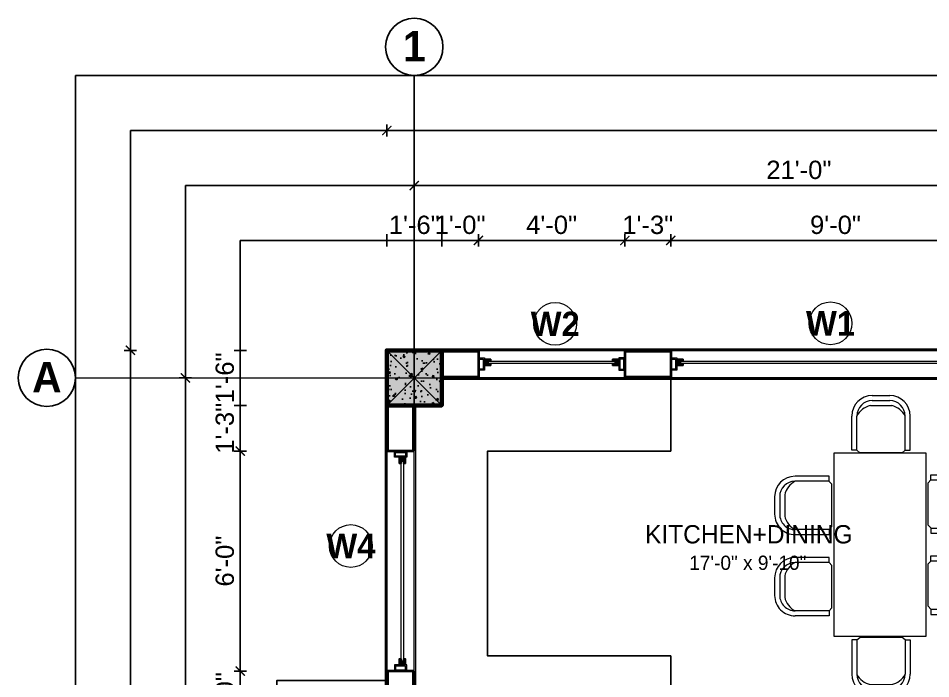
# Model space of a CAD drawing. Header units: feet. Extents: x 109753 to 150441, y 47761 to 75080.
# Drawn here: x 127492 to 127790.9, y 51294.5 to 51510.8 of the extents above; entities that cross this region are included whole.
import ezdxf

# ---------------------------------------------------------------- set-up
doc = ezdxf.new("R2010")
doc.units = ezdxf.units.FT
doc.header["$LTSCALE"] = 50
doc.header["$MEASUREMENT"] = 0
doc.header["$PDMODE"] = 3
doc.header["$PDSIZE"] = -10
doc.linetypes.add('ACAD_ISO04W100', pattern=[30, 24, -3, 0, -3])
doc.linetypes.add('CENTER', pattern=[2, 1.25, -0.25, 0.25, -0.25])
for name, color, linetype, lineweight in [('A-Furniture', 175, 'Continuous', 0), ('CENTRELINE', 146, 'CENTER', 18), ('COLUMN', 16, 'Continuous', 40), ('DIMENSION', 5, 'Continuous', 15), ('TEXT', 181, 'Continuous', 13), ('WALL', 1, 'Continuous', 60), ('WINDOW', 197, 'Continuous', 25)]:
    doc.layers.add(name, color=color, linetype=linetype, lineweight=lineweight)
doc.layers.add('HACTH', color=251, linetype='Continuous')
doc.styles.add('GL_Imperial', font='GOTHIC.TTF', dxfattribs={"height": 8})
doc.styles.add('STYLUS', font='stylu.ttf')
doc.styles.add('TIMES', font='arial.ttf')
doc.dimstyles.new("1-8'", dxfattribs={"dimtxt": 6, "dimasz": 3, "dimexe": 2, "dimexo": 1, "dimgap": 2, "dimtad": 1, "dimdec": 0, "dimzin": 3, "dimdsep": 46, "dimlunit": 4, "dimtxsty": 'TIMES', "dimblk": 'ARCHTICK', "dimcen": 8, "dimdle": 2, "dimclrt": 7, "dimadec": 0, "dimazin": 0, "dimtfac": 1, "dimtdec": 0, "dimtix": 1, "dimtmove": 0, "dimatfit": 3, "dimfxl": 2, "dimfxlon": 1, "dimarcsym": 0})

# ---------------------------------------------------------------- blocks, each defined once
blk = doc.blocks.new('A$Cb5c74cea')
at = {"true_color": 0xffffff, "transparency": 33554687}
h = blk.add_hatch(color=7, dxfattribs=at)
h.dxf.hatch_style = 1
h.paths.add_polyline_path([(-9, -9), (9, -9), (9, 9), (-9, 9)])
at = {"layer": 'HACTH', "transparency": 33554623}
h = blk.add_hatch(dxfattribs=at)
h.set_pattern_fill('AR-CONC', color=256)
h.set_pattern_definition([(50, (-126497.0296, -50480.552), (7.17260183, -0.62752135), [0.75, -8.25]), (355, (-126497.03, -50480.552), (-1.38751334, 7.52192134), [0.6, -6.6]), (100.4514445, (-126496.432, -50480.604), (5.78508847, 6.8943999), [0.63740192, -7.01142112]), (46.1842, (-126497.03, -50478.552), (10.6724133, -1.6551928), [1.125, -12.375]), (96.6356355, (-126496.14, -50478.69), (9.34661946, 9.741186), [0.9561034, -10.5171376]), (351.184164, (-126497.03, -50478.552), (9.34661945, 9.741186), [0.9, -9.9]), (21, (-126496.0296, -50479.052), (5.96907052, -4.0261889), [0.75, -8.25]), (326, (-126496.03, -50479.052), (2.4331533, 7.25150045), [0.6, -6.6]), (71.451445, (-126495.532, -50479.387), (8.40222377, 3.22531153), [0.6374019, -7.01142112]), (37.5, (-126497.0296, -50480.5518), (0.121598553, 3.32893854), [0, -6.52, 0, -6.7, 0, -6.625]), (7.5, (-126497.0296, -50480.5518), (2.63069537, 3.94411712), [0, -3.82, 0, -6.37, 0, -2.525]), (327.5, (-126499.2596, -50480.5518), (5.33822436, -0.225548717), [0, -2.5, 0, -7.8, 0, -10.35]), (317.5, (-126500.2596, -50480.5518), (5.8318617, 1.00104982), [0, -3.25, 0, -5.18, 0, -7.35])])
h.paths.add_polyline_path([(-9, -9), (9, -9), (9, 9), (-9, 9)])
at = {"layer": 'COLUMN'}
blk.add_lwpolyline([(-9, -9), (9, -9), (9, 9), (-9, 9)], close=True, dxfattribs=at)
at = {"layer": 'Defpoints', "color": 18, "true_color": 0x000000}
for p, q in [((-9, -9), (9, 9)), ((-9, 9), (9, -9))]:
    blk.add_line(p, q, dxfattribs=at)
blk = doc.blocks.new('_ArchTick')
at = {"color": 0, "linetype": 'ByBlock', "const_width": 0.15}
blk.add_lwpolyline([(-0.5, -0.5), (0.5, 0.5)], dxfattribs=at)
blk = doc.blocks.new('*D1282')
at = {"layer": 'Defpoints', "color": 0, "transparency": 16777216}
for p in [(127873.72, 51456.02), (127621.72, 51402.02), (127873.72, 51402.02)]:
    blk.add_point(p, dxfattribs=at)
at = {"layer": 'DIMENSION', "color": 0, "lineweight": -2, "transparency": 16777216}
for p, q in [((127619.72, 51456.02), (127875.72, 51456.02)), ((127621.72, 51454.02), (127621.72, 51458.02)), ((127873.72, 51454.02), (127873.72, 51458.02))]:
    blk.add_line(p, q, dxfattribs=at)
at = {"layer": 'DIMENSION', "color": 0, "lineweight": -2, "transparency": 16777216, "xscale": 3, "yscale": 3, "zscale": 3, "rotation": 180}
blk.add_blockref('_ArchTick', (127621.72, 51456.02), dxfattribs=at)
at = {"layer": 'DIMENSION', "color": 0, "lineweight": -2, "transparency": 16777216, "xscale": 3, "yscale": 3, "zscale": 3}
blk.add_blockref('_ArchTick', (127873.72, 51456.02), dxfattribs=at)
at = {"layer": 'DIMENSION', "color": 7, "transparency": 16777216, "insert": (127747.72, 51461.09), "char_height": 6, "attachment_point": 5, "style": 'TIMES'}
blk.add_mtext('21\'-0"', dxfattribs=at)
blk = doc.blocks.new('*D1295')
at = {"layer": 'Defpoints', "color": 0, "transparency": 16777216}
for p in [(127546.72, 51393.02), (127612.72, 51393.02), (127612.72, 51128.91)]:
    blk.add_point(p, dxfattribs=at)
at = {"layer": 'DIMENSION', "color": 0, "lineweight": -2, "transparency": 16777216}
for p, q in [((127548.72, 51393.02), (127544.72, 51393.02)), ((127546.72, 51126.91), (127546.72, 51395.02)), ((127548.72, 51128.91), (127544.72, 51128.91))]:
    blk.add_line(p, q, dxfattribs=at)
at = {"layer": 'DIMENSION', "color": 0, "lineweight": -2, "transparency": 16777216, "xscale": 3, "yscale": 3, "zscale": 3}
for p, rotation in [((127546.72, 51393.02), 90), ((127546.72, 51128.91), 270)]:
    blk.add_blockref('_ArchTick', p, dxfattribs=dict(at, rotation=rotation))
at = {"layer": 'DIMENSION', "color": 7, "transparency": 16777216, "insert": (127541.66, 51260.97), "char_height": 6, "attachment_point": 5, "rotation": 90, "style": 'TIMES'}
blk.add_mtext('22\'-0"', dxfattribs=at)
blk = doc.blocks.new('*D1296')
at = {"layer": 'Defpoints', "color": 0, "transparency": 16777216}
for p in [(128353.72, 51474.02), (127612.72, 51402.02), (128353.72, 51402.02)]:
    blk.add_point(p, dxfattribs=at)
at = {"layer": 'DIMENSION', "color": 0, "lineweight": -2, "transparency": 16777216}
for p, q in [((127610.72, 51474.02), (128355.72, 51474.02)), ((127612.72, 51472.02), (127612.72, 51476.02)), ((128353.72, 51472.02), (128353.72, 51476.02))]:
    blk.add_line(p, q, dxfattribs=at)
at = {"layer": 'DIMENSION', "color": 0, "lineweight": -2, "transparency": 16777216, "xscale": 3, "yscale": 3, "zscale": 3, "rotation": 180}
blk.add_blockref('_ArchTick', (127612.72, 51474.02), dxfattribs=at)
at = {"layer": 'DIMENSION', "color": 0, "lineweight": -2, "transparency": 16777216, "xscale": 3, "yscale": 3, "zscale": 3}
blk.add_blockref('_ArchTick', (128353.72, 51474.02), dxfattribs=at)
at = {"layer": 'DIMENSION', "color": 7, "transparency": 16777216, "insert": (127983.22, 51479.09), "char_height": 6, "attachment_point": 5, "style": 'TIMES'}
blk.add_mtext('61\'-9"', dxfattribs=at)
blk = doc.blocks.new('*D1299')
at = {"layer": 'Defpoints', "color": 0, "transparency": 16777216}
for p in [(127528.72, 51402.02), (127612.72, 51402.02), (127612.72, 50471.55)]:
    blk.add_point(p, dxfattribs=at)
at = {"layer": 'DIMENSION', "color": 0, "lineweight": -2, "transparency": 16777216}
for p, q in [((127530.72, 51402.02), (127526.72, 51402.02)), ((127528.72, 50469.55), (127528.72, 51404.02)), ((127530.72, 50471.55), (127526.72, 50471.55))]:
    blk.add_line(p, q, dxfattribs=at)
at = {"layer": 'DIMENSION', "color": 0, "lineweight": -2, "transparency": 16777216, "xscale": 3, "yscale": 3, "zscale": 3}
for p, rotation in [((127528.72, 51402.02), 90), ((127528.72, 50471.55), 270)]:
    blk.add_blockref('_ArchTick', p, dxfattribs=dict(at, rotation=rotation))
at = {"layer": 'DIMENSION', "color": 7, "transparency": 16777216, "insert": (127523.66, 50936.79), "char_height": 6, "attachment_point": 5, "rotation": 90, "style": 'TIMES'}
blk.add_mtext('77\'-6"', dxfattribs=at)
blk = doc.blocks.new('WIN 4 FRAME')
at = {"true_color": 0x939598}
h = blk.add_hatch(color=252, dxfattribs=at)
h.dxf.hatch_style = 1
h.paths.add_polyline_path([(0, 4.05), (0, 0), (2.02, 0), (2.02, 2.02), (2.02, 2.02), (2.02, 4.05)])
h.paths.add_polyline_path([(1.62, 0.4), (0.4, 0.4), (0.4, 3.64), (1.62, 3.64)], flags=16)
at = {"lineweight": 18}
for points in [[(2.02, 0), (2.02, 4.05), (0, 4.05), (0, 0)], [(0.4, 3.64), (0.4, 0.4), (1.62, 0.4), (1.62, 3.64)]]:
    blk.add_lwpolyline(points, close=True, dxfattribs=at)
blk = doc.blocks.new('WIN IN FRAME 2')
at = {"true_color": 0x939598}
h = blk.add_hatch(color=252, dxfattribs=at)
h.dxf.hatch_style = 1
h.paths.add_polyline_path([(0, 2.02), (0, 0), (2.02, 0), (2.02, 0.61), (1.21, 0.61), (1.21, 1.42), (2.02, 1.42), (2.02, 2.02)])
blk.add_lwpolyline([(1.21, 1.42), (2.02, 1.42), (2.02, 2.02), (0, 2.02), (0, 0), (2.02, 0), (2.02, 0.61), (1.21, 0.61)], close=True)
blk = doc.blocks.new('*U526')
blk.add_wipeout([(0, -0.2), (72, -0.2), (72, 9.2), (0, 9.2)]).dxf.layer = 'WINDOW'
at = {"layer": 'WINDOW', "color": 35, "lineweight": 5}
for p, q in [((72, 9), (0, 9)), ((72, 0), (0, 0))]:
    blk.add_line(p, q, dxfattribs=at)
at = {"layer": 'WINDOW', "color": 10, "lineweight": 35}
for p, q in [((0, 0), (0, 9)), ((72, 0), (72, 9))]:
    blk.add_line(p, q, dxfattribs=at)
at = {"layer": 'WINDOW', "lineweight": 9}
blk.add_lwpolyline([(3.24, 3.49), (68.76, 3.49), (68.76, 4.3), (3.24, 4.3)], close=True, dxfattribs=at)
at = {"layer": 'WINDOW', "lineweight": 5}
for name, p in [('WIN 4 FRAME', (0, 2.48)), ('WIN IN FRAME 2', (2.02, 2.88))]:
    blk.add_blockref(name, p, dxfattribs=at)
at = {"layer": 'WINDOW', "lineweight": 5, "xscale": -1}
for name, p in [('WIN 4 FRAME', (72, 2.48)), ('WIN IN FRAME 2', (69.98, 2.88))]:
    blk.add_blockref(name, p, dxfattribs=at)
blk = doc.blocks.new('*U523')
blk.add_wipeout([(0, -0.2), (48, -0.2), (48, 9.2), (0, 9.2)]).dxf.layer = 'WINDOW'
at = {"layer": 'WINDOW', "color": 35, "lineweight": 5}
for p, q in [((48, 9), (0, 9)), ((48, 0), (0, 0))]:
    blk.add_line(p, q, dxfattribs=at)
at = {"layer": 'WINDOW', "color": 10, "lineweight": 35}
for p, q in [((0, 0), (0, 9)), ((48, 0), (48, 9))]:
    blk.add_line(p, q, dxfattribs=at)
at = {"layer": 'WINDOW', "lineweight": 9}
blk.add_lwpolyline([(3.24, 3.49), (44.76, 3.49), (44.76, 4.3), (3.24, 4.3)], close=True, dxfattribs=at)
at = {"layer": 'WINDOW', "lineweight": 5}
for name, p in [('WIN 4 FRAME', (0, 2.48)), ('WIN IN FRAME 2', (2.02, 2.88))]:
    blk.add_blockref(name, p, dxfattribs=at)
at = {"layer": 'WINDOW', "lineweight": 5, "xscale": -1}
for name, p in [('WIN 4 FRAME', (48, 2.48)), ('WIN IN FRAME 2', (45.98, 2.88))]:
    blk.add_blockref(name, p, dxfattribs=at)
blk = doc.blocks.new('A$C2dc982f6')
for p, q in [((-22.22, 31.54), (-16.5, 31.54)), ((4.36, 31.54), (10.09, 31.54)), ((-22.86, 28.24), (-15.86, 28.24)), ((-22.22, 29.88), (-16.5, 29.88)), ((3.73, 28.24), (10.72, 28.24)), ((4.36, 29.88), (10.09, 29.88)), ((-28.93, 13.64), (-28.93, 24.83)), ((-27.27, 13.64), (-27.27, 24.83)), ((-11.44, 13.64), (-11.44, 24.83)), ((-9.79, 13.64), (-9.79, 24.83)), ((-2.35, 13.64), (-2.35, 24.83)), ((-0.69, 13.64), (-0.69, 24.83)), ((15.14, 13.64), (15.14, 24.83)), ((16.8, 13.64), (16.8, 24.83)), ((-27.24, 13.64), (-28.93, 13.64)), ((-27.24, 13.64), (-26.28, 12.79)), ((-12.43, 12.79), (-26.28, 12.79)), ((-11.48, 13.64), (-12.43, 12.79)), ((-11.48, 13.64), (-9.79, 13.64)), ((-0.66, 13.64), (-2.35, 13.64)), ((-0.66, 13.64), (0.3, 12.79)), ((14.15, 12.79), (0.3, 12.79)), ((15.11, 13.64), (14.15, 12.79)), ((15.11, 13.64), (16.8, 13.64)), ((-36.96, 6.89), (-48.14, 6.89)), ((-36.96, 5.2), (-36.96, 6.89)), ((25.19, 5.2), (25.19, 6.89)), ((25.19, 6.89), (36.37, 6.89)), ((-36.96, 5.23), (-48.14, 5.23)), ((-36.96, 5.2), (-36.1, 4.24)), ((-36.1, 4.24), (-36.1, -9.61)), ((25.19, 5.2), (24.34, 4.24)), ((24.34, 4.24), (24.34, -9.61)), ((25.19, 5.23), (36.37, 5.23)), ((-54.85, -5.55), (-54.85, 0.18)), ((-53.19, -5.55), (-53.19, 0.18)), ((-51.55, -6.18), (-51.55, 0.81)), ((39.78, -6.18), (39.78, 0.81)), ((41.43, -5.55), (41.43, 0.18)), ((43.09, -5.55), (43.09, 0.18)), ((-36.96, -10.6), (-48.14, -10.6)), ((-36.96, -10.57), (-36.1, -9.61)), ((-36.96, -10.57), (-36.96, -12.26)), ((25.19, -10.57), (24.34, -9.61)), ((25.19, -10.57), (25.19, -12.26)), ((25.19, -10.6), (36.37, -10.6)), ((-36.96, -12.26), (-48.14, -12.26)), ((25.19, -12.26), (36.37, -12.26)), ((-26.73, -19.64), (-28.42, -19.64)), ((-28.42, -19.64), (-28.42, -30.83)), ((-26.77, -19.64), (-26.77, -30.83)), ((-26.73, -19.64), (-25.78, -18.79)), ((-11.93, -18.79), (-25.78, -18.79)), ((-10.97, -19.64), (-11.93, -18.79)), ((-10.97, -19.64), (-9.28, -19.64)), ((-10.94, -19.64), (-10.94, -30.83)), ((-9.28, -19.64), (-9.28, -30.83)), ((-0.15, -19.64), (-1.84, -19.64)), ((-1.84, -19.64), (-1.84, -30.83)), ((-0.18, -19.64), (-0.18, -30.83)), ((-0.15, -19.64), (0.81, -18.79)), ((14.66, -18.79), (0.81, -18.79)), ((15.61, -19.64), (14.66, -18.79)), ((15.61, -19.64), (17.3, -19.64)), ((15.65, -19.64), (15.65, -30.83)), ((17.3, -19.64), (17.3, -30.83)), ((-22.35, -34.24), (-15.36, -34.24)), ((4.23, -34.24), (11.23, -34.24)), ((-21.71, -35.88), (-15.99, -35.88)), ((-21.71, -37.54), (-15.99, -37.54)), ((4.87, -35.88), (10.59, -35.88)), ((4.87, -37.54), (10.59, -37.54))]:
    blk.add_line(p, q)
blk.add_lwpolyline([(23.97, 12.15), (-35.97, 12.15), (-35.97, -18.15), (23.97, -18.15)], close=True)
for centre, radius, start, end in [((-22.22, 24.83), 6.71, 90.0001, 180), ((-16.5, 24.83), 6.71, 0, 90), ((4.36, 24.83), 6.71, 90.0001, 180), ((10.09, 24.83), 6.71, 0, 90), ((-22.22, 24.83), 5.05, 90.0001, 180), ((-21.39, 21.77), 6.63, 102.7575, 152.5606), ((-16.5, 24.83), 5.05, 0, 90), ((-17.33, 21.77), 6.63, 27.4394, 77.2425), ((4.36, 24.83), 5.05, 90.0001, 180), ((5.19, 21.77), 6.63, 102.7575, 152.5606), ((10.09, 24.83), 5.05, 0, 90), ((9.26, 21.77), 6.63, 27.4394, 77.2425), ((-48.14, 0.18), 6.71, 90, 180), ((36.37, 0.18), 6.71, 0, 90), ((-48.14, 0.18), 5.05, 90, 180), ((-45.09, -0.65), 6.63, 117.4394, 167.2425), ((33.32, -0.65), 6.63, 12.7575, 62.5606), ((36.37, 0.18), 5.05, 0, 90), ((-48.14, -5.55), 6.71, 180.0001, 270), ((-48.14, -5.55), 5.05, 180.0001, 270), ((36.37, -5.55), 6.71, 270, 359.9999), ((36.37, -5.55), 5.05, 270, 359.9999), ((-45.09, -4.72), 6.63, 192.7575, 242.5606), ((33.32, -4.72), 6.63, 297.4394, 347.2425), ((-21.71, -30.83), 6.71, 180, 269.9999), ((-20.88, -27.77), 6.63, 207.4394, 257.2425), ((-21.71, -30.83), 5.05, 180, 269.9999), ((-15.99, -30.83), 5.05, 270, 0), ((-15.99, -30.83), 6.71, 270, 0), ((-16.82, -27.77), 6.63, 282.7575, 332.5606), ((4.87, -30.83), 6.71, 180, 269.9999), ((5.7, -27.77), 6.63, 207.4394, 257.2425), ((4.87, -30.83), 5.05, 180, 269.9999), ((10.59, -30.83), 5.05, 270, 0), ((10.59, -30.83), 6.71, 270, 0), ((9.76, -27.77), 6.63, 282.7575, 332.5606)]:
    blk.add_arc(centre, radius, start, end)
blk = doc.blocks.new('*D1314')
at = {"layer": 'Defpoints', "color": 0, "transparency": 16777216}
for p in [(127630.72, 51438.02), (127612.72, 51402.02), (127630.72, 51402.02)]:
    blk.add_point(p, dxfattribs=at)
at = {"layer": 'DIMENSION', "color": 0, "lineweight": -2, "transparency": 16777216}
for p, q in [((127612.72, 51436.02), (127612.72, 51440.02)), ((127612.72, 51438.02), (127630.72, 51438.02)), ((127630.72, 51436.02), (127630.72, 51440.02))]:
    blk.add_line(p, q, dxfattribs=at)
at = {"layer": 'DIMENSION', "color": 7, "transparency": 16777216, "insert": (127621.72, 51443.09), "char_height": 6, "attachment_point": 5, "style": 'TIMES'}
blk.add_mtext('1\'-6"', dxfattribs=at)
blk = doc.blocks.new('*D1315')
at = {"layer": 'Defpoints', "color": 0, "transparency": 16777216}
for p in [(127705.72, 51438.02), (127690.72, 51402.22), (127705.72, 51402.22)]:
    blk.add_point(p, dxfattribs=at)
at = {"layer": 'DIMENSION', "color": 0, "lineweight": -2, "transparency": 16777216}
for p, q in [((127690.72, 51436.02), (127690.72, 51440.02)), ((127690.72, 51438.02), (127705.72, 51438.02)), ((127705.72, 51436.02), (127705.72, 51440.02))]:
    blk.add_line(p, q, dxfattribs=at)
at = {"layer": 'DIMENSION', "color": 7, "transparency": 16777216, "insert": (127698.22, 51443.09), "char_height": 6, "attachment_point": 5, "style": 'TIMES'}
blk.add_mtext('1\'-3"', dxfattribs=at)
blk = doc.blocks.new('*D1316')
at = {"layer": 'Defpoints', "color": 0, "transparency": 16777216}
for p in [(127813.72, 51438.02), (127705.72, 51402.22), (127813.72, 51402.22)]:
    blk.add_point(p, dxfattribs=at)
at = {"layer": 'DIMENSION', "color": 0, "lineweight": -2, "transparency": 16777216}
for p, q in [((127703.72, 51438.02), (127815.72, 51438.02)), ((127705.72, 51436.02), (127705.72, 51440.02)), ((127813.72, 51436.02), (127813.72, 51440.02))]:
    blk.add_line(p, q, dxfattribs=at)
at = {"layer": 'DIMENSION', "color": 0, "lineweight": -2, "transparency": 16777216, "xscale": 3, "yscale": 3, "zscale": 3, "rotation": 180}
blk.add_blockref('_ArchTick', (127705.72, 51438.02), dxfattribs=at)
at = {"layer": 'DIMENSION', "color": 0, "lineweight": -2, "transparency": 16777216, "xscale": 3, "yscale": 3, "zscale": 3}
blk.add_blockref('_ArchTick', (127813.72, 51438.02), dxfattribs=at)
at = {"layer": 'DIMENSION', "color": 7, "transparency": 16777216, "insert": (127759.72, 51443.09), "char_height": 6, "attachment_point": 5, "style": 'TIMES'}
blk.add_mtext('9\'-0"', dxfattribs=at)
blk = doc.blocks.new('*D1338')
at = {"layer": 'Defpoints', "color": 0, "transparency": 16777216}
for p in [(127612.72, 51402.02), (127564.72, 51384.02), (127612.72, 51384.02)]:
    blk.add_point(p, dxfattribs=at)
at = {"layer": 'DIMENSION', "color": 0, "lineweight": -2, "transparency": 16777216}
for p, q in [((127566.72, 51402.02), (127562.72, 51402.02)), ((127564.72, 51402.02), (127564.72, 51384.02)), ((127566.72, 51384.02), (127562.72, 51384.02))]:
    blk.add_line(p, q, dxfattribs=at)
at = {"layer": 'DIMENSION', "color": 7, "transparency": 16777216, "insert": (127559.66, 51393.02), "char_height": 6, "attachment_point": 5, "rotation": 90, "style": 'TIMES'}
blk.add_mtext('1\'-6"', dxfattribs=at)
blk = doc.blocks.new('*D1339')
at = {"layer": 'Defpoints', "color": 0, "transparency": 16777216}
for p in [(127612.72, 51384.02), (127564.72, 51369.02), (127612.52, 51369.02)]:
    blk.add_point(p, dxfattribs=at)
at = {"layer": 'DIMENSION', "color": 0, "lineweight": -2, "transparency": 16777216}
for p, q in [((127566.72, 51384.02), (127562.72, 51384.02)), ((127564.72, 51384.02), (127564.72, 51369.02)), ((127566.72, 51369.02), (127562.72, 51369.02))]:
    blk.add_line(p, q, dxfattribs=at)
at = {"layer": 'DIMENSION', "color": 7, "transparency": 16777216, "insert": (127559.66, 51376.52), "char_height": 6, "attachment_point": 5, "rotation": 90, "style": 'TIMES'}
blk.add_mtext('1\'-3"', dxfattribs=at)
blk = doc.blocks.new('*D1340')
at = {"layer": 'Defpoints', "color": 0, "transparency": 16777216}
for p in [(127612.52, 51369.02), (127564.72, 51297.02), (127612.72, 51297.02)]:
    blk.add_point(p, dxfattribs=at)
at = {"layer": 'DIMENSION', "color": 0, "lineweight": -2, "transparency": 16777216}
for p, q in [((127566.72, 51369.02), (127562.72, 51369.02)), ((127564.72, 51371.02), (127564.72, 51295.02)), ((127566.72, 51297.02), (127562.72, 51297.02))]:
    blk.add_line(p, q, dxfattribs=at)
at = {"layer": 'DIMENSION', "color": 0, "lineweight": -2, "transparency": 16777216, "xscale": 3, "yscale": 3, "zscale": 3}
for p, rotation in [((127564.72, 51369.02), 90), ((127564.72, 51297.02), 270)]:
    blk.add_blockref('_ArchTick', p, dxfattribs=dict(at, rotation=rotation))
at = {"layer": 'DIMENSION', "color": 7, "transparency": 16777216, "insert": (127559.66, 51333.02), "char_height": 6, "attachment_point": 5, "rotation": 90, "style": 'TIMES'}
blk.add_mtext('6\'-0"', dxfattribs=at)
blk = doc.blocks.new('*D1341')
at = {"layer": 'Defpoints', "color": 0, "transparency": 16777216}
for p in [(127612.72, 51297.02), (127564.72, 51274.97), (127612.72, 51274.97)]:
    blk.add_point(p, dxfattribs=at)
at = {"layer": 'DIMENSION', "color": 0, "lineweight": -2, "transparency": 16777216}
for p, q in [((127566.72, 51297.02), (127562.72, 51297.02)), ((127564.72, 51297.02), (127564.72, 51274.97)), ((127566.72, 51274.97), (127562.72, 51274.97))]:
    blk.add_line(p, q, dxfattribs=at)
at = {"layer": 'DIMENSION', "color": 7, "transparency": 16777216, "insert": (127559.66, 51285.99), "char_height": 6, "attachment_point": 5, "rotation": 90, "style": 'TIMES'}
blk.add_mtext('1\'-10"', dxfattribs=at)
blk = doc.blocks.new('*D1356')
at = {"layer": 'Defpoints', "color": 0, "transparency": 16777216}
for p in [(127690.72, 51438.02), (127642.72, 51402.22), (127690.72, 51402.22)]:
    blk.add_point(p, dxfattribs=at)
at = {"layer": 'DIMENSION', "color": 0, "lineweight": -2, "transparency": 16777216}
for p, q in [((127640.72, 51438.02), (127692.72, 51438.02)), ((127642.72, 51436.02), (127642.72, 51440.02)), ((127690.72, 51436.02), (127690.72, 51440.02))]:
    blk.add_line(p, q, dxfattribs=at)
at = {"layer": 'DIMENSION', "color": 0, "lineweight": -2, "transparency": 16777216, "xscale": 3, "yscale": 3, "zscale": 3, "rotation": 180}
blk.add_blockref('_ArchTick', (127642.72, 51438.02), dxfattribs=at)
at = {"layer": 'DIMENSION', "color": 0, "lineweight": -2, "transparency": 16777216, "xscale": 3, "yscale": 3, "zscale": 3}
blk.add_blockref('_ArchTick', (127690.72, 51438.02), dxfattribs=at)
at = {"layer": 'DIMENSION', "color": 7, "transparency": 16777216, "insert": (127666.72, 51443.09), "char_height": 6, "attachment_point": 5, "style": 'TIMES'}
blk.add_mtext('4\'-0"', dxfattribs=at)
blk = doc.blocks.new('*D1365')
at = {"layer": 'Defpoints', "color": 0, "transparency": 16777216}
for p in [(127642.72, 51438.02), (127630.72, 51402.02), (127642.72, 51402.22)]:
    blk.add_point(p, dxfattribs=at)
at = {"layer": 'DIMENSION', "color": 0, "lineweight": -2, "transparency": 16777216}
for p, q in [((127630.72, 51436.02), (127630.72, 51440.02)), ((127630.72, 51438.02), (127642.72, 51438.02)), ((127642.72, 51436.02), (127642.72, 51440.02))]:
    blk.add_line(p, q, dxfattribs=at)
at = {"layer": 'DIMENSION', "color": 7, "transparency": 16777216, "insert": (127636.72, 51443.09), "char_height": 6, "attachment_point": 5, "style": 'TIMES'}
blk.add_mtext('1\'-0"', dxfattribs=at)

msp = doc.modelspace()

# ---------------------------------------------------------------- linework, layer by layer
at = {"linetype": 'ACAD_ISO04W100', "ltscale": 3}
msp.add_line((127621.72, 50369.55), (127621.72, 51492.02), dxfattribs=at)
msp.add_lwpolyline([(127705.72, 51277.97), (127705.72, 51301.97), (127645.72, 51301.97), (127645.72, 51369.02), (127705.72, 51369.02), (127705.72, 51393.02)])
for centre in [(127621.72, 51501.4), (127501.35, 51393.02)]:
    msp.add_circle(centre, 9.38)
at = {"layer": 'CENTRELINE', "ltscale": 35}
msp.add_line((127510.72, 51393.02), (128443.72, 51393.02), dxfattribs=at)
at = {"layer": 'Defpoints'}
for points in [[(127510.72, 51492.02), (128443.72, 51492.02), (128443.72, 50369.55), (127510.72, 50369.55)], [(127528.72, 51474.02), (128425.72, 51474.02), (128425.72, 50387.55), (127528.72, 50387.55)], [(127546.72, 51456.02), (128407.72, 51456.02), (128407.72, 50405.55), (127546.72, 50405.55)], [(127564.72, 51438.02), (128389.72, 51438.02), (128389.72, 50423.55), (127564.72, 50423.55)]]:
    msp.add_lwpolyline(points, close=True, dxfattribs=at)
at = {"layer": 'TEXT'}
for centre in [(127758.08, 51410.87), (127600.94, 51337.95)]:
    msp.add_circle(centre, 7, dxfattribs=at)
at = {"layer": 'WALL'}
for p, q in [((128353.72, 51402.02), (127612.72, 51402.02)), ((127612.72, 51402.02), (127612.72, 50471.55)), ((127630.72, 51393.02), (127813.72, 51393.02)), ((127621.72, 51277.97), (127621.72, 51384.02))]:
    msp.add_line(p, q, dxfattribs=at)
msp.add_lwpolyline([(127630.72, 51402.02), (127612.72, 51402.02), (127612.72, 51384.02), (127630.72, 51384.02)], close=True, dxfattribs=at)

# ---------------------------------------------------------------- block references
msp.add_blockref('A$Cb5c74cea', (127621.72, 51393.02))
at = {"layer": 'A-Furniture', "rotation": 270}
msp.add_blockref('A$C2dc982f6', (127777.31, 51332.38), dxfattribs=at)

# ---------------------------------------------------------------- texts
at = {"char_height": 10, "attachment_point": 5, "style": 'STYLUS'}
for s, insert in [('{\\fStylus BT|b1|i0|c0|p34;1}', (127621.72, 51501.62)), ('{\\fStylus BT|b1|i0|c0|p34;A}', (127501.35, 51393.24))]:
    msp.add_mtext_dynamic_manual_height_columns(s, width=4.1758, gutter_width=43.75, heights=[0], dxfattribs=dict(at, insert=insert))
at = {"layer": 'TEXT', "char_height": 8, "attachment_point": 5, "style": 'GL_Imperial'}
for s, insert in [('{\\fStylus BT|b1|i0|c0|p34;W2}', (127667.89, 51410.68)), ('{\\fStylus BT|b1|i0|c0|p34;W1}', (127758.08, 51410.87)), ('{\\fStylus BT|b1|i0|c0|p34;W4}', (127600.94, 51337.95))]:
    msp.add_mtext_dynamic_manual_height_columns(s, width=9.3058, gutter_width=35, heights=[0], dxfattribs=dict(at, insert=insert))
at = {"layer": 'TEXT', "insert": (127687.45, 51344.8), "char_height": 8, "width": 86.8356, "attachment_point": 1, "style": 'GL_Imperial'}
msp.add_mtext('\\pi9.87121;{\\H0.75x;KITCHEN+DINING\\P\\pi24.34498;\\H0.77778x;17\'-0" x 9\'-10"}', dxfattribs=at)

# ---------------------------------------------------------------- dimensions: what is measured, and where the dimension line sits
at = {"layer": 'DIMENSION'}
for base, p2, picture, middle in [((128353.72, 51474.02), (128353.72, 51402.02), '*D1296', (127983.22, 51479.09)), ((127630.72, 51438.02), (127630.72, 51402.02), '*D1314', (127621.72, 51443.09))]:
    dim = msp.add_linear_dim(base=base, p1=(127612.72, 51402.02), p2=p2, dimstyle="1-8'", dxfattribs=at)
    dim.commit()
    dim.dimension.update_dxf_attribs({"geometry": picture, "text_midpoint": middle})
dim = msp.add_aligned_dim(p1=(127621.72, 51402.02), p2=(127873.72, 51402.02), distance=54, dimstyle="1-8'", dxfattribs=at)
dim.commit()
dim.dimension.update_dxf_attribs({"geometry": '*D1282', "text_midpoint": (127747.72, 51461.09)})
for base, p1, p2, picture, middle in [((127528.72, 51402.02), (127612.72, 50471.55), (127612.72, 51402.02), '*D1299', (127523.66, 50936.79)), ((127564.72, 51384.02), (127612.72, 51402.02), (127612.72, 51384.02), '*D1338', (127559.66, 51393.02)), ((127546.72, 51393.02), (127612.72, 51128.91), (127612.72, 51393.02), '*D1295', (127541.66, 51260.97))]:
    dim = msp.add_linear_dim(base=base, p1=p1, p2=p2, angle=90, dimstyle="1-8'", dxfattribs=at)
    dim.commit()
    dim.dimension.update_dxf_attribs({"geometry": picture, "text_midpoint": middle})

# ---------------------------------------------------------------- next in the draw order: block references
at = {"layer": 'WINDOW', "xscale": -1}
for name, p, rotation in [('*U523', (127642.72, 51402.02), 180), ('*U526', (127621.72, 51369.02), 90)]:
    msp.add_blockref(name, p, dxfattribs=dict(at, rotation=rotation))

# ---------------------------------------------------------------- next in the draw order: wipeouts: each hides what was drawn before it
msp.add_wipeout([(127705.72, 51402.22), (127813.72, 51402.22), (127813.72, 51392.82), (127705.72, 51392.82)]).dxf.layer = 'WINDOW'

# ---------------------------------------------------------------- next in the draw order: linework, layer by layer
at = {"layer": 'Defpoints'}
msp.add_lwpolyline([(127612.72, 50506.89), (127612.72, 50707.37), (127576.72, 50707.37), (127576.72, 50887.37), (127612.72, 50887.37), (127612.72, 50933.91), (127576.72, 50933.91), (127576.72, 51113.91), (127612.72, 51113.91), (127612.72, 51128.91), (127576.72, 51128.97), (127576.72, 51293.97), (127612.72, 51293.97), (127612.72, 51402.02), (128353.72, 51402.02), (128353.72, 50471.55)], dxfattribs=at)
at = {"layer": 'TEXT'}
msp.add_circle((127667.89, 51410.68), 7, dxfattribs=at)
at = {"layer": 'WINDOW', "color": 35, "lineweight": 5}
for p, q in [((127813.72, 51402.02), (127705.72, 51402.02)), ((127813.72, 51393.02), (127705.72, 51393.02))]:
    msp.add_line(p, q, dxfattribs=at)
at = {"layer": 'WINDOW', "color": 10, "lineweight": 35}
msp.add_line((127705.72, 51402.02), (127705.72, 51393.02), dxfattribs=at)
at = {"layer": 'WINDOW', "lineweight": 9}
msp.add_lwpolyline([(127708.96, 51398.54), (127810.48, 51398.54), (127810.48, 51397.73), (127708.96, 51397.73)], close=True, dxfattribs=at)

# ---------------------------------------------------------------- next in the draw order: block references
at = {"layer": 'WINDOW', "lineweight": 5, "xscale": -1, "rotation": 180}
for name, p in [('WIN 4 FRAME', (127705.72, 51399.55)), ('WIN IN FRAME 2', (127707.75, 51399.14))]:
    msp.add_blockref(name, p, dxfattribs=at)

# ---------------------------------------------------------------- next in the draw order: dimensions: what is measured, and where the dimension line sits
at = {"layer": 'DIMENSION'}
dim = msp.add_linear_dim(base=(127642.72, 51438.02), p1=(127630.72, 51402.02), p2=(127642.72, 51402.22), dimstyle="1-8'", override={"dimtmove": 1}, dxfattribs=at)
dim.commit()
dim.dimension.update_dxf_attribs({"geometry": '*D1365', "text_midpoint": (127636.72, 51443.09)})
for base, p1, p2, picture, middle in [((127690.72, 51438.02), (127642.72, 51402.22), (127690.72, 51402.22), '*D1356', (127666.72, 51443.09)), ((127705.72, 51438.02), (127690.72, 51402.22), (127705.72, 51402.22), '*D1315', (127698.22, 51443.09)), ((127813.72, 51438.02), (127705.72, 51402.22), (127813.72, 51402.22), '*D1316', (127759.72, 51443.09))]:
    dim = msp.add_linear_dim(base=base, p1=p1, p2=p2, dimstyle="1-8'", dxfattribs=at)
    dim.commit()
    dim.dimension.update_dxf_attribs({"geometry": picture, "text_midpoint": middle})
for base, p1, p2, picture, middle in [((127564.72, 51369.02), (127612.72, 51384.02), (127612.52, 51369.02), '*D1339', (127559.66, 51376.52)), ((127564.72, 51297.02), (127612.52, 51369.02), (127612.72, 51297.02), '*D1340', (127559.66, 51333.02)), ((127564.72, 51274.97), (127612.72, 51297.02), (127612.72, 51274.97), '*D1341', (127559.66, 51285.99))]:
    dim = msp.add_linear_dim(base=base, p1=p1, p2=p2, angle=90, dimstyle="1-8'", dxfattribs=at)
    dim.commit()
    dim.dimension.update_dxf_attribs({"geometry": picture, "text_midpoint": middle})

doc.saveas('drawing.dxf')
